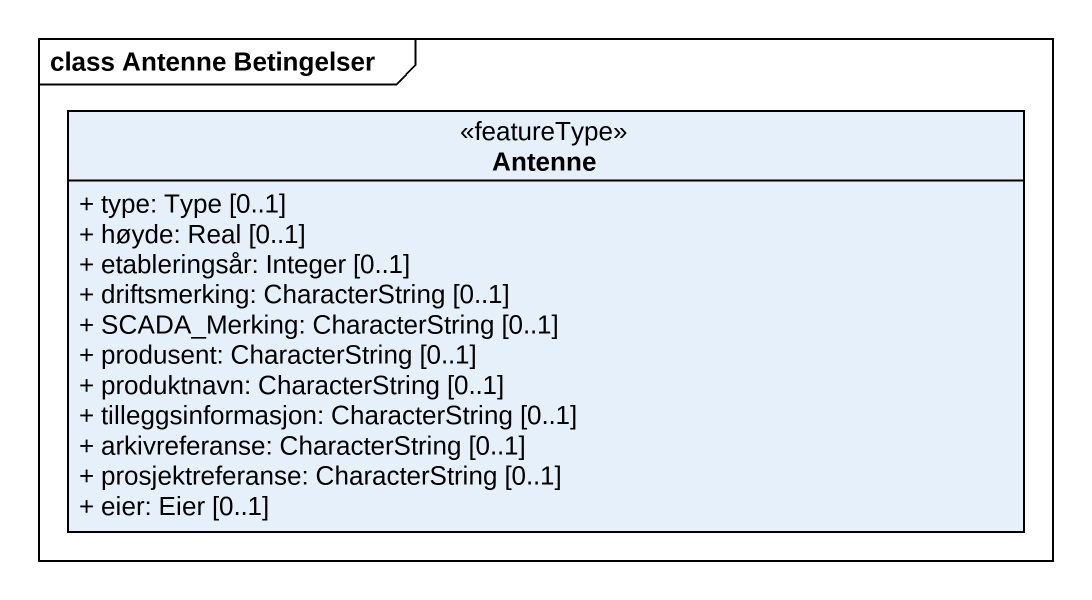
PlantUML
@startuml
mainframe class Antenne Betingelser
hide circle
hide empty members
skinparam classAttributeIconSize 0
class Antenne <<featureType>> {
  + type: Type [0..1]
  + høyde: Real [0..1]
  + etableringsår: Integer [0..1]
  + driftsmerking: CharacterString [0..1]
  + SCADA_Merking: CharacterString [0..1]
  + produsent: CharacterString [0..1]
  + produktnavn: CharacterString [0..1]
  + tilleggsinformasjon: CharacterString [0..1]
  + arkivreferanse: CharacterString [0..1]
  + prosjektreferanse: CharacterString [0..1]
  + eier: Eier [0..1]
}
@enduml
